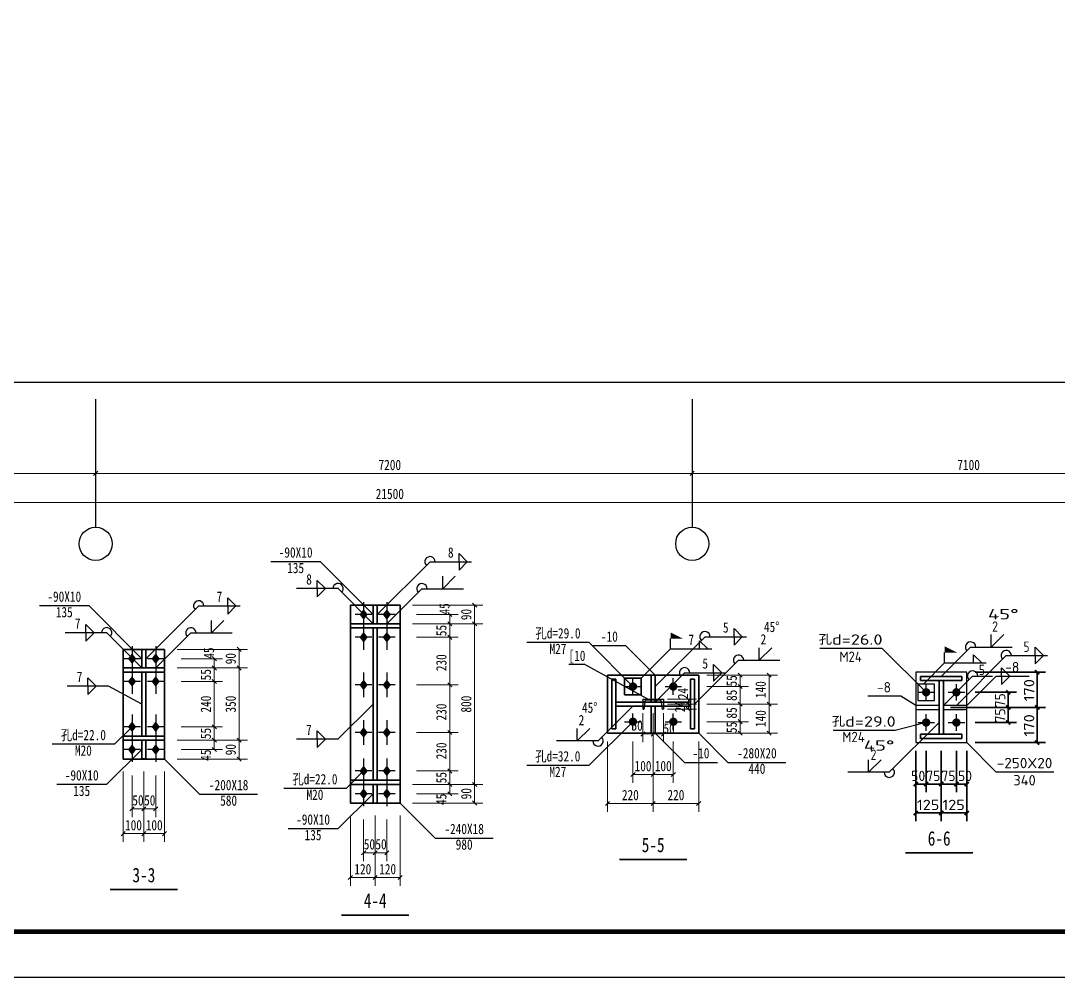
# Model space of a CAD drawing. Extents: x 32461 to 372567, y -698896 to 182569.
# Drawn here: x 225937 to 250979, y -634115 to -611015 of the extents above; entities that cross this region are included whole.
import ezdxf
from ezdxf.enums import TextEntityAlignment as Align

# ---------------------------------------------------------------- set-up
doc = ezdxf.new("R2010")
doc.units = 0
doc.header["$LTSCALE"] = 1000
doc.header["$MEASUREMENT"] = 0
doc.linetypes.add('线型6', pattern=[8.75, 5, -1.25, 1.25, -1.25])
doc.layers.get('0').update_dxf_attribs({"linetype": 'CONTINUOUS'})
doc.layers.add('1000', color=2, linetype='CONTINUOUS')
doc.layers.add('PUB_TITLE', color=4, linetype='CONTINUOUS')
for name, color, linetype, lineweight in [('字符串标注', 9, 'CONTINUOUS', 25), ('尺寸标注', 2, 'CONTINUOUS', 35), ('层10', 7, 'CONTINUOUS', 35), ('层1000', 2, 'CONTINUOUS', 35), ('层111', 9, '线型6', 25), ('层112', 9, 'CONTINUOUS', 25), ('焊缝标注', 9, 'CONTINUOUS', 25), ('螺栓孔标注', 9, 'CONTINUOUS', 25), ('钢板标注', 9, 'CONTINUOUS', 25)]:
    doc.layers.add(name, color=color, linetype=linetype, lineweight=lineweight)
doc.styles.get("Standard").update_dxf_attribs({"font": 'atssdeng.shx', "bigfont": 'atssdchn.shx'})
doc.styles.add('宋体', font='')
doc.styles.get('宋体').set_extended_font_data('SimSun')

msp = doc.modelspace()

# ---------------------------------------------------------------- hatches: boundary and pattern name
at = {"layer": '层10'}
for points in [[(234212.9, -625224.7), (234112.9, -625354.7), (234212.9, -625484.7), (234312.9, -625354.7), (234212.9, -625224.7)], [(234772.9, -625224.7), (234672.9, -625354.7), (234772.9, -625484.7), (234872.9, -625354.7), (234772.9, -625224.7)], [(234212.9, -625774.7), (234112.9, -625904.7), (234212.9, -626034.7), (234312.9, -625904.7), (234212.9, -625774.7)], [(234772.9, -625774.7), (234672.9, -625904.7), (234772.9, -626034.7), (234872.9, -625904.7), (234772.9, -625774.7)], [(228623.6, -626291.4), (228523.6, -626421.4), (228623.6, -626551.4), (228723.6, -626421.4), (228623.6, -626291.4)], [(229193.6, -626291.4), (229093.6, -626421.4), (229193.6, -626551.4), (229293.6, -626421.4), (229193.6, -626291.4)], [(228623.6, -626841.4), (228523.6, -626971.4), (228623.6, -627101.4), (228723.6, -626971.4), (228623.6, -626841.4)], [(229193.6, -626841.4), (229093.6, -626971.4), (229193.6, -627101.4), (229293.6, -626971.4), (229193.6, -626841.4)], [(234212.9, -626924.7), (234112.9, -627054.7), (234212.9, -627184.7), (234312.9, -627054.7), (234212.9, -626924.7)], [(234772.9, -626924.7), (234672.9, -627054.7), (234772.9, -627184.7), (234872.9, -627054.7), (234772.9, -626924.7)], [(228623.6, -627936.4), (228523.6, -628066.4), (228623.6, -628196.4), (228723.6, -628066.4), (228623.6, -627936.4)], [(229193.6, -627936.4), (229093.6, -628066.4), (229193.6, -628196.4), (229293.6, -628066.4), (229193.6, -627936.4)], [(234212.9, -628074.7), (234112.9, -628204.7), (234212.9, -628334.7), (234312.9, -628204.7), (234212.9, -628074.7)], [(234772.9, -628074.7), (234672.9, -628204.7), (234772.9, -628334.7), (234872.9, -628204.7), (234772.9, -628074.7)], [(228623.6, -628486.4), (228523.6, -628616.4), (228623.6, -628746.4), (228723.6, -628616.4), (228623.6, -628486.4)], [(229193.6, -628486.4), (229093.6, -628616.4), (229193.6, -628746.4), (229293.6, -628616.4), (229193.6, -628486.4)], [(234212.9, -629003.1), (234112.9, -629133.1), (234212.9, -629263.1), (234312.9, -629133.1), (234212.9, -629003.1)], [(234772.9, -629003.1), (234672.9, -629133.1), (234772.9, -629263.1), (234872.9, -629133.1), (234772.9, -629003.1)], [(234212.9, -629553.1), (234112.9, -629683.1), (234212.9, -629813.1), (234312.9, -629683.1), (234212.9, -629553.1)], [(234772.9, -629553.1), (234672.9, -629683.1), (234772.9, -629813.1), (234872.9, -629683.1), (234772.9, -629553.1)]]:
    msp.add_hatch(color=1, dxfattribs=at).paths.add_polyline_path(points)
at = {"layer": '焊缝标注'}
for points in [[(234542.9, -625354.7), (234624.2, -625294.7), (234603, -625273.4), (234542.9, -625354.7)], [(234442.9, -625579.7), (234382.9, -625498.3), (234361.7, -625519.5), (234442.9, -625579.7)], [(234772.9, -625579.7), (234854.2, -625519.7), (234833, -625498.4), (234772.9, -625579.7)], [(241620.9, -625937.1), (241920.9, -625937.1), (241620.9, -625787.1), (241620.9, -625937.1)], [(228958.6, -626421.4), (229040, -626361.3), (229018.8, -626340.1), (228958.6, -626421.4)], [(228858.6, -626646.4), (228798.6, -626565), (228777.4, -626586.2), (228858.6, -626646.4)], [(229193.6, -626646.4), (229275, -626586.3), (229253.8, -626565.1), (229193.6, -626646.4)], [(240913.5, -626893.9), (240994.9, -626833.8), (240973.7, -626812.6), (240913.5, -626893.9)], [(241251, -627093.9), (241332.4, -627033.8), (241311.2, -627012.6), (241251, -627093.9)], [(228858.6, -627518.9), (228777.7, -627458.3), (228763.5, -627484.7), (228858.6, -627518.9)], [(234442.9, -627518.9), (234361.5, -627578.8), (234382.6, -627600.1), (234442.9, -627518.9)], [(241251, -627468.9), (241332.4, -627408.8), (241311.2, -627387.6), (241251, -627468.9)], [(242201, -627518.9), (242282.4, -627458.8), (242261.2, -627437.6), (242201, -627518.9)], [(240713.5, -627568.9), (240632.1, -627628.8), (240653.2, -627650.1), (240713.5, -627568.9)]]:
    msp.add_hatch(color=256, dxfattribs=at).paths.add_polyline_path(points)

# ---------------------------------------------------------------- linework, layer by layer
msp.add_line((211795.3, -619746.4, -988), (301480.6, -619746.4, -988))
at = {"layer": '1000'}
for p, q in [((248771, -626748.1), (247541, -626748.1)), ((247541, -626748.1), (247541, -628448.1)), ((248771, -628448.1), (248771, -626748.1)), ((247991, -627033.1), (247591, -627033.1)), ((247591, -627033.1), (247591, -627433.1)), ((247991, -627433.1), (247991, -627033.1)), ((248106, -627548.1), (247541, -627548.1)), ((247541, -627548.1), (247541, -627648.1)), ((247591, -627433.1), (247991, -627433.1)), ((248106, -627648.1), (248106, -627548.1)), ((248771, -627548.1), (248206, -627548.1)), ((248206, -627548.1), (248206, -627648.1)), ((248771, -627648.1), (248771, -627548.1)), ((247541, -627648.1), (248106, -627648.1)), ((248206, -627648.1), (248771, -627648.1)), ((247541, -628448.1), (248771, -628448.1))]:
    msp.add_line(p, q, dxfattribs=at)
at = {"layer": 'PUB_TITLE'}
msp.add_lwpolyline([(205952.2, -634115.1), (320462.2, -634115.1), (320462.2, -587915.1), (205952.2, -587915.1)], close=True, dxfattribs=at)
at = {"layer": 'PUB_TITLE', "const_width": 110}
msp.add_lwpolyline([(208702.2, -633015.1), (319362.2, -633015.1), (319362.2, -589015.1), (208702.2, -589015.1)], close=True, dxfattribs=at)
at = {"layer": '字符串标注'}
for p in [(239163, -626555.3, -414), (241076, -627398.9, 500)]:
    msp.add_line(p, (239532.8, -626555.3, -414), dxfattribs=at)
at = {"layer": '字符串标注', "linetype": 'Continuous', "const_width": 10}
msp.add_lwpolyline([(241081, -627398.9, 1), (241071, -627398.9, 1)], format="xyb", close=True, dxfattribs=at)
at = {"layer": '尺寸标注', "lineweight": 9}
for p, q in [((213345.3, -621946.4, -988), (256345.3, -621946.4, -988)), ((213345.3, -622646.4, -988), (299345.3, -622646.4, -988)), ((235392.9, -625129.7, 400), (237092.9, -625129.7, 400)), ((236892.9, -625579.7, 400), (236892.9, -625129.7, 400)), ((235492.9, -625354.7, 400), (236492.9, -625354.7, 400)), ((236292.9, -625579.7, 400), (236292.9, -625354.7, 400)), ((235392.9, -625579.7, 400), (237092.9, -625579.7, 400)), ((235392.9, -625579.7, 400), (237092.9, -625579.7, 400)), ((235492.9, -625579.7, 400), (236492.9, -625579.7, 400)), ((235492.9, -625579.7, 400), (236492.9, -625579.7, 400)), ((236292.9, -625904.7, 400), (236292.9, -625579.7, 400)), ((236892.9, -629458.1, 400), (236892.9, -625579.7, 400)), ((235492.9, -625904.7, 400), (236492.9, -625904.7, 400)), ((235492.9, -625904.7, 400), (236492.9, -625904.7, 400)), ((236292.9, -627054.7, 400), (236292.9, -625904.7, 400)), ((229708.6, -626196.4, 200), (231408.6, -626196.4, 200)), ((231208.6, -626646.4, 200), (231208.6, -626196.4, 200)), ((229808.6, -626421.4, 200), (230808.6, -626421.4, 200)), ((230608.6, -626646.4, 200), (230608.6, -626421.4, 200)), ((229708.6, -626646.4, 200), (231408.6, -626646.4, 200)), ((229708.6, -626646.4, 200), (231408.6, -626646.4, 200)), ((229808.6, -626646.4, 200), (230808.6, -626646.4, 200)), ((229808.6, -626646.4, 200), (230808.6, -626646.4, 200)), ((230608.6, -626971.4, 200), (230608.6, -626646.4, 200)), ((231208.6, -628391.4, 200), (231208.6, -626646.4, 200)), ((229808.6, -626971.4, 200), (230808.6, -626971.4, 200)), ((229808.6, -626971.4, 200), (230808.6, -626971.4, 200)), ((230608.6, -628066.4, 200), (230608.6, -626971.4, 200)), ((235492.9, -627054.7, 400), (236492.9, -627054.7, 400)), ((235492.9, -627054.7, 400), (236492.9, -627054.7, 400)), ((236292.9, -629133.1, 400), (236292.9, -627054.7, 400)), ((242501, -626818.9, 500), (243501, -626818.9, 500)), ((242501, -626818.9, 500), (244201, -626818.9, 500)), ((243301, -627093.9, 500), (243301, -626818.9, 500)), ((244001, -627518.9, 500), (244001, -626818.9, 500)), ((242501, -627093.9, 500), (243501, -627093.9, 500)), ((242501, -627093.9, 500), (243501, -627093.9, 500)), ((243301, -627518.9, 500), (243301, -627093.9, 500)), ((241551, -627398.9, 500), (242251, -627398.9, 500)), ((241551, -627518.9, 500), (242251, -627518.9, 500)), ((241551, -627518.9, 500), (242251, -627518.9, 500)), ((242051, -627518.9, 500), (242051, -627398.9, 500)), ((242051, -627638.9, 500), (242051, -627518.9, 500)), ((242501, -627518.9, 500), (243501, -627518.9, 500)), ((242501, -627518.9, 500), (243501, -627518.9, 500)), ((242501, -627518.9, 500), (244201, -627518.9, 500)), ((242501, -627518.9, 500), (244201, -627518.9, 500)), ((243301, -627943.9, 500), (243301, -627518.9, 500)), ((244001, -628218.9, 500), (244001, -627518.9, 500)), ((240951, -627738.9, 500), (240951, -628438.9, 500)), ((241201, -627738.9, 500), (241201, -628438.9, 500)), ((241201, -627738.9, 500), (241201, -628438.9, 500)), ((241451, -627738.9, 500), (241451, -628438.9, 500)), ((241551, -627638.9, 500), (242251, -627638.9, 500)), ((242501, -627943.9, 500), (243501, -627943.9, 500)), ((242501, -627943.9, 500), (243501, -627943.9, 500)), ((243301, -628218.9, 500), (243301, -627943.9, 500)), ((229808.6, -628066.4, 200), (230808.6, -628066.4, 200)), ((229808.6, -628066.4, 200), (230808.6, -628066.4, 200)), ((230608.6, -628391.4, 200), (230608.6, -628066.4, 200)), ((235492.9, -628204.7, 400), (236492.9, -628204.7, 400)), ((235492.9, -628204.7, 400), (236492.9, -628204.7, 400)), ((240951, -628238.9, 500), (241201, -628238.9, 500)), ((241201, -628238.9, 500), (241451, -628238.9, 500)), ((242501, -628218.9, 500), (243501, -628218.9, 500)), ((242501, -628218.9, 500), (244201, -628218.9, 500)), ((229708.6, -628391.4, 200), (231408.6, -628391.4, 200)), ((229708.6, -628391.4, 200), (231408.6, -628391.4, 200)), ((229808.6, -628391.4, 200), (230808.6, -628391.4, 200)), ((229808.6, -628391.4, 200), (230808.6, -628391.4, 200)), ((230608.6, -628616.4, 200), (230608.6, -628391.4, 200)), ((231208.6, -628846.4, 200), (231208.6, -628391.4, 200)), ((240101, -628418.9, 500), (240101, -630118.9, 500)), ((240713.5, -628418.9, 500), (240713.5, -629418.9, 500)), ((241201, -628418.9, 500), (241201, -629418.9, 500)), ((241201, -628418.9, 500), (241201, -629418.9, 500)), ((241201, -628418.9, 500), (241201, -630118.9, 500)), ((241201, -628418.9, 500), (241201, -630118.9, 500)), ((241688.5, -628418.9, 500), (241688.5, -629418.9, 500)), ((242301, -628418.9, 500), (242301, -630118.9, 500)), ((229808.6, -628616.4, 200), (230808.6, -628616.4, 200)), ((229708.6, -628846.4, 200), (231408.6, -628846.4, 200)), ((228408.6, -629146.4, 200), (228408.6, -630846.4, 200)), ((228623.6, -629246.4, 200), (228623.6, -630246.4, 200)), ((228908.6, -629146.4, 200), (228908.6, -630846.4, 200)), ((228908.6, -629146.4, 200), (228908.6, -630846.4, 200)), ((228908.6, -629246.4, 200), (228908.6, -630246.4, 200)), ((228908.6, -629246.4, 200), (228908.6, -630246.4, 200)), ((229193.6, -629246.4, 200), (229193.6, -630246.4, 200)), ((229408.6, -629146.4, 200), (229408.6, -630846.4, 200)), ((235492.9, -629133.1, 400), (236492.9, -629133.1, 400)), ((235492.9, -629133.1, 400), (236492.9, -629133.1, 400)), ((236292.9, -629458.1, 400), (236292.9, -629133.1, 400)), ((240713.5, -629218.9, 500), (241201, -629218.9, 500)), ((241201, -629218.9, 500), (241688.5, -629218.9, 500)), ((235392.9, -629458.1, 400), (237092.9, -629458.1, 400)), ((235392.9, -629458.1, 400), (237092.9, -629458.1, 400)), ((235492.9, -629458.1, 400), (236492.9, -629458.1, 400)), ((235492.9, -629458.1, 400), (236492.9, -629458.1, 400)), ((236292.9, -629683.1, 400), (236292.9, -629458.1, 400)), ((236892.9, -629908.1, 400), (236892.9, -629458.1, 400)), ((235492.9, -629683.1, 400), (236492.9, -629683.1, 400)), ((228623.6, -630046.4, 200), (228908.6, -630046.4, 200)), ((228908.6, -630046.4, 200), (229193.6, -630046.4, 200)), ((235392.9, -629908.1, 400), (237092.9, -629908.1, 400)), ((240101, -629918.9, 500), (241201, -629918.9, 500)), ((241201, -629918.9, 500), (242301, -629918.9, 500)), ((233892.9, -630208.1, 400), (233892.9, -631908.1, 400)), ((234212.9, -630308.1, 400), (234212.9, -631308.1, 400)), ((234492.9, -630208.1, 400), (234492.9, -631908.1, 400)), ((234492.9, -630208.1, 400), (234492.9, -631908.1, 400)), ((234492.9, -630308.1, 400), (234492.9, -631308.1, 400)), ((234492.9, -630308.1, 400), (234492.9, -631308.1, 400)), ((234772.9, -630308.1, 400), (234772.9, -631308.1, 400)), ((235092.9, -630208.1, 400), (235092.9, -631908.1, 400)), ((228408.6, -630646.4, 200), (228908.6, -630646.4, 200)), ((228908.6, -630646.4, 200), (229408.6, -630646.4, 200)), ((234212.9, -631108.1, 400), (234492.9, -631108.1, 400)), ((234492.9, -631108.1, 400), (234772.9, -631108.1, 400)), ((233892.9, -631708.1, 400), (234492.9, -631708.1, 400)), ((234492.9, -631708.1, 400), (235092.9, -631708.1, 400))]:
    msp.add_line(p, q, dxfattribs=at)
at = {"layer": '尺寸标注', "lineweight": 35}
for p, q in [((227695.3, -621996.4, -988), (227795.3, -621896.4, -988)), ((242095.3, -621996.4, -988), (242195.3, -621896.4, -988)), ((236842.9, -625079.7, 400), (236942.9, -625179.7, 400)), ((236242.9, -625304.7, 400), (236342.9, -625404.7, 400)), ((236242.9, -625529.7, 400), (236342.9, -625629.7, 400)), ((236242.9, -625529.7, 400), (236342.9, -625629.7, 400)), ((236842.9, -625529.7, 400), (236942.9, -625629.7, 400)), ((236842.9, -625529.7, 400), (236942.9, -625629.7, 400)), ((236242.9, -625854.7, 400), (236342.9, -625954.7, 400)), ((236242.9, -625854.7, 400), (236342.9, -625954.7, 400)), ((231158.6, -626146.4, 200), (231258.6, -626246.4, 200)), ((230558.6, -626371.4, 200), (230658.6, -626471.4, 200)), ((230558.6, -626596.4, 200), (230658.6, -626696.4, 200)), ((230558.6, -626596.4, 200), (230658.6, -626696.4, 200)), ((231158.6, -626596.4, 200), (231258.6, -626696.4, 200)), ((231158.6, -626596.4, 200), (231258.6, -626696.4, 200)), ((243251, -626768.9, 500), (243351, -626868.9, 500)), ((243951, -626768.9, 500), (244051, -626868.9, 500)), ((230558.6, -626921.4, 200), (230658.6, -627021.4, 200)), ((230558.6, -626921.4, 200), (230658.6, -627021.4, 200)), ((236242.9, -627004.7, 400), (236342.9, -627104.7, 400)), ((236242.9, -627004.7, 400), (236342.9, -627104.7, 400)), ((243251, -627043.9, 500), (243351, -627143.9, 500)), ((243251, -627043.9, 500), (243351, -627143.9, 500)), ((242001, -627348.9, 500), (242101, -627448.9, 500)), ((242001, -627468.9, 500), (242101, -627568.9, 500)), ((242001, -627468.9, 500), (242101, -627568.9, 500)), ((243251, -627468.9, 500), (243351, -627568.9, 500)), ((243251, -627468.9, 500), (243351, -627568.9, 500)), ((243951, -627468.9, 500), (244051, -627568.9, 500)), ((243951, -627468.9, 500), (244051, -627568.9, 500)), ((242001, -627588.9, 500), (242101, -627688.9, 500)), ((230558.6, -628016.4, 200), (230658.6, -628116.4, 200)), ((230558.6, -628016.4, 200), (230658.6, -628116.4, 200)), ((243251, -627893.9, 500), (243351, -627993.9, 500)), ((243251, -627893.9, 500), (243351, -627993.9, 500)), ((236242.9, -628154.7, 400), (236342.9, -628254.7, 400)), ((236242.9, -628154.7, 400), (236342.9, -628254.7, 400)), ((240901, -628288.9, 500), (241001, -628188.9, 500)), ((241151, -628288.9, 500), (241251, -628188.9, 500)), ((241151, -628288.9, 500), (241251, -628188.9, 500)), ((241401, -628288.9, 500), (241501, -628188.9, 500)), ((243251, -628168.9, 500), (243351, -628268.9, 500)), ((243951, -628168.9, 500), (244051, -628268.9, 500)), ((230558.6, -628341.4, 200), (230658.6, -628441.4, 200)), ((230558.6, -628341.4, 200), (230658.6, -628441.4, 200)), ((231158.6, -628341.4, 200), (231258.6, -628441.4, 200)), ((231158.6, -628341.4, 200), (231258.6, -628441.4, 200)), ((230558.6, -628566.4, 200), (230658.6, -628666.4, 200)), ((231158.6, -628796.4, 200), (231258.6, -628896.4, 200)), ((236242.9, -629083.1, 400), (236342.9, -629183.1, 400)), ((236242.9, -629083.1, 400), (236342.9, -629183.1, 400)), ((240663.5, -629268.9, 500), (240763.5, -629168.9, 500)), ((241151, -629268.9, 500), (241251, -629168.9, 500)), ((241151, -629268.9, 500), (241251, -629168.9, 500)), ((241638.5, -629268.9, 500), (241738.5, -629168.9, 500)), ((236242.9, -629408.1, 400), (236342.9, -629508.1, 400)), ((236242.9, -629408.1, 400), (236342.9, -629508.1, 400)), ((236842.9, -629408.1, 400), (236942.9, -629508.1, 400)), ((236842.9, -629408.1, 400), (236942.9, -629508.1, 400)), ((236242.9, -629633.1, 400), (236342.9, -629733.1, 400)), ((228573.6, -630096.4, 200), (228673.6, -629996.4, 200)), ((228858.6, -630096.4, 200), (228958.6, -629996.4, 200)), ((228858.6, -630096.4, 200), (228958.6, -629996.4, 200)), ((229143.6, -630096.4, 200), (229243.6, -629996.4, 200)), ((236842.9, -629858.1, 400), (236942.9, -629958.1, 400)), ((240051, -629968.9, 500), (240151, -629868.9, 500)), ((241151, -629968.9, 500), (241251, -629868.9, 500)), ((241151, -629968.9, 500), (241251, -629868.9, 500)), ((242251, -629968.9, 500), (242351, -629868.9, 500)), ((228358.6, -630696.4, 200), (228458.6, -630596.4, 200)), ((228858.6, -630696.4, 200), (228958.6, -630596.4, 200)), ((228858.6, -630696.4, 200), (228958.6, -630596.4, 200)), ((229358.6, -630696.4, 200), (229458.6, -630596.4, 200)), ((234162.9, -631158.1, 400), (234262.9, -631058.1, 400)), ((234442.9, -631158.1, 400), (234542.9, -631058.1, 400)), ((234442.9, -631158.1, 400), (234542.9, -631058.1, 400)), ((234722.9, -631158.1, 400), (234822.9, -631058.1, 400)), ((233842.9, -631758.1, 400), (233942.9, -631658.1, 400)), ((234442.9, -631758.1, 400), (234542.9, -631658.1, 400)), ((234442.9, -631758.1, 400), (234542.9, -631658.1, 400)), ((235042.9, -631758.1, 400), (235142.9, -631658.1, 400))]:
    msp.add_line(p, q, dxfattribs=at)
at = {"layer": '尺寸标注', "color": 3, "lineweight": 35}
for p, q in [((235092.9, -625579.7, 400), (233892.9, -625579.7, 400)), ((233892.9, -625579.7, 400), (233892.9, -625679.7, 400)), ((233892.9, -625679.7, 400), (235092.9, -625679.7, 400)), ((234442.9, -629358.1, 400), (234442.9, -625679.7, 400)), ((234542.9, -629358.1, 400), (234542.9, -625679.7, 400)), ((235092.9, -625679.7, 400), (235092.9, -625579.7, 400)), ((229408.6, -626646.4, 200), (228408.6, -626646.4, 200)), ((228408.6, -626646.4, 200), (228408.6, -626746.4, 200)), ((228408.6, -626746.4, 200), (229408.6, -626746.4, 200)), ((228858.6, -628291.4, 200), (228858.6, -626746.4, 200)), ((228958.6, -628291.4, 200), (228958.6, -626746.4, 200)), ((229408.6, -626746.4, 200), (229408.6, -626646.4, 200)), ((240301, -626918.9, 500), (240201, -626918.9, 500)), ((240201, -626918.9, 500), (240201, -628118.9, 500)), ((240301, -628118.9, 500), (240301, -626918.9, 500)), ((242201, -626918.9, 500), (242101, -626918.9, 500)), ((242101, -626918.9, 500), (242101, -628118.9, 500)), ((242201, -628118.9, 500), (242201, -626918.9, 500)), ((240301, -627468.9, 500), (242101, -627468.9, 500)), ((240301, -627568.9, 500), (242101, -627568.9, 500)), ((229408.6, -628291.4, 200), (228408.6, -628291.4, 200)), ((228408.6, -628291.4, 200), (228408.6, -628391.4, 200)), ((229408.6, -628391.4, 200), (229408.6, -628291.4, 200)), ((240201, -628118.9, 500), (240301, -628118.9, 500)), ((242101, -628118.9, 500), (242201, -628118.9, 500)), ((248656, -628248.1), (247656, -628248.1)), ((228408.6, -628391.4, 200), (229408.6, -628391.4, 200)), ((235092.9, -629358.1, 400), (233892.9, -629358.1, 400)), ((233892.9, -629358.1, 400), (233892.9, -629458.1, 400)), ((233892.9, -629458.1, 400), (235092.9, -629458.1, 400)), ((235092.9, -629458.1, 400), (235092.9, -629358.1, 400))]:
    msp.add_line(p, q, dxfattribs=at)
at = {"layer": '尺寸标注'}
for p, q in [((248971, -626748.1), (250671, -626748.1)), ((250471, -627598.1), (250471, -626748.1)), ((248971, -627233.1), (249971, -627233.1)), ((249771, -627598.1), (249771, -627233.1)), ((248376, -627598.1), (249076, -627598.1)), ((248376, -627598.1), (249076, -627598.1)), ((248971, -627598.1), (249971, -627598.1)), ((248971, -627598.1), (249971, -627598.1)), ((248971, -627598.1), (250671, -627598.1)), ((248971, -627598.1), (250671, -627598.1)), ((249771, -627963.1), (249771, -627598.1)), ((250471, -628448.1), (250471, -627598.1)), ((248971, -627963.1), (249971, -627963.1)), ((248971, -628448.1), (250671, -628448.1)), ((247541, -628648.1), (247541, -629648.1)), ((247541, -628648.1), (247541, -630348.1)), ((247791, -628648.1), (247791, -629648.1)), ((247791, -628648.1), (247791, -629648.1)), ((248156, -628648.1), (248156, -629648.1)), ((248156, -628648.1), (248156, -629648.1)), ((248156, -628648.1), (248156, -630348.1)), ((248156, -628648.1), (248156, -630348.1)), ((248521, -628648.1), (248521, -629648.1)), ((248521, -628648.1), (248521, -629648.1)), ((248771, -628648.1), (248771, -629648.1)), ((248771, -628648.1), (248771, -630348.1)), ((247541, -629448.1), (247791, -629448.1)), ((247791, -629448.1), (248156, -629448.1)), ((248156, -629448.1), (248521, -629448.1)), ((248521, -629448.1), (248771, -629448.1)), ((247541, -630148.1), (248156, -630148.1)), ((248156, -630148.1), (248771, -630148.1))]:
    msp.add_line(p, q, dxfattribs=at)
at = {"layer": '尺寸标注', "color": 3}
for p, q in [((248656, -626848.1), (247656, -626848.1)), ((247656, -626848.1), (247656, -626948.1)), ((247656, -626948.1), (248656, -626948.1)), ((248106, -628248.1), (248106, -626948.1)), ((248206, -628248.1), (248206, -626948.1)), ((248656, -626948.1), (248656, -626848.1)), ((247656, -628248.1), (247656, -628348.1)), ((248656, -628348.1), (248656, -628248.1)), ((247656, -628348.1), (248656, -628348.1))]:
    msp.add_line(p, q, dxfattribs=at)
at = {"layer": '尺寸标注', "const_width": 45}
for points in [[(250421, -626698.1), (250521, -626798.1)], [(249721, -627183.1), (249821, -627283.1)], [(249721, -627548.1), (249821, -627648.1)], [(249721, -627548.1), (249821, -627648.1)], [(250421, -627548.1), (250521, -627648.1)], [(250421, -627548.1), (250521, -627648.1)], [(249721, -627913.1), (249821, -628013.1)], [(250421, -628398.1), (250521, -628498.1)], [(247491, -629498.1), (247591, -629398.1)], [(247741, -629498.1), (247841, -629398.1)], [(247741, -629498.1), (247841, -629398.1)], [(248106, -629498.1), (248206, -629398.1)], [(248106, -629498.1), (248206, -629398.1)], [(248471, -629498.1), (248571, -629398.1)], [(248471, -629498.1), (248571, -629398.1)], [(248721, -629498.1), (248821, -629398.1)], [(247491, -630198.1), (247591, -630098.1)], [(248106, -630198.1), (248206, -630098.1)], [(248106, -630198.1), (248206, -630098.1)], [(248721, -630198.1), (248821, -630098.1)]]:
    msp.add_lwpolyline(points, dxfattribs=at)
at = {"layer": '层10', "color": 9, "lineweight": 25}
for p, q in [((234212.9, -625054.7, 400), (234212.9, -625654.7, 400)), ((234772.9, -625054.7, 400), (234772.9, -625654.7, 400)), ((234412.9, -625354.7, 400), (234012.9, -625354.7, 400)), ((234972.9, -625354.7, 400), (234572.9, -625354.7, 400)), ((234212.9, -625604.7, 400), (234212.9, -626204.7, 400)), ((234772.9, -625604.7, 400), (234772.9, -626204.7, 400)), ((234412.9, -625904.7, 400), (234012.9, -625904.7, 400)), ((234972.9, -625904.7, 400), (234572.9, -625904.7, 400)), ((228623.6, -626121.4, 200), (228623.6, -626721.4, 200)), ((229193.6, -626121.4, 200), (229193.6, -626721.4, 200)), ((228823.6, -626421.4, 200), (228423.6, -626421.4, 200)), ((229393.6, -626421.4, 200), (228993.6, -626421.4, 200)), ((228623.6, -626671.4, 200), (228623.6, -627271.4, 200)), ((229193.6, -626671.4, 200), (229193.6, -627271.4, 200)), ((234212.9, -626754.7, 400), (234212.9, -627354.7, 400)), ((234772.9, -626754.7, 400), (234772.9, -627354.7, 400)), ((228823.6, -626971.4, 200), (228423.6, -626971.4, 200)), ((229393.6, -626971.4, 200), (228993.6, -626971.4, 200)), ((234412.9, -627054.7, 400), (234012.9, -627054.7, 400)), ((234972.9, -627054.7, 400), (234572.9, -627054.7, 400)), ((228623.6, -627766.4, 200), (228623.6, -628366.4, 200)), ((229193.6, -627766.4, 200), (229193.6, -628366.4, 200)), ((234212.9, -627904.7, 400), (234212.9, -628504.7, 400)), ((234772.9, -627904.7, 400), (234772.9, -628504.7, 400)), ((228823.6, -628066.4, 200), (228423.6, -628066.4, 200)), ((229393.6, -628066.4, 200), (228993.6, -628066.4, 200)), ((234412.9, -628204.7, 400), (234012.9, -628204.7, 400)), ((234972.9, -628204.7, 400), (234572.9, -628204.7, 400)), ((228623.6, -628316.4, 200), (228623.6, -628916.4, 200)), ((229193.6, -628316.4, 200), (229193.6, -628916.4, 200)), ((228823.6, -628616.4, 200), (228423.6, -628616.4, 200)), ((229393.6, -628616.4, 200), (228993.6, -628616.4, 200)), ((234212.9, -628833.1, 400), (234212.9, -629433.1, 400)), ((234772.9, -628833.1, 400), (234772.9, -629433.1, 400)), ((234412.9, -629133.1, 400), (234012.9, -629133.1, 400)), ((234972.9, -629133.1, 400), (234572.9, -629133.1, 400)), ((234212.9, -629383.1, 400), (234212.9, -629983.1, 400)), ((234772.9, -629383.1, 400), (234772.9, -629983.1, 400)), ((234412.9, -629683.1, 400), (234012.9, -629683.1, 400)), ((234972.9, -629683.1, 400), (234572.9, -629683.1, 400))]:
    msp.add_line(p, q, dxfattribs=at)
at = {"layer": '层10', "lineweight": 25}
for p, q in [((240713.5, -627293.9, 500), (240713.5, -626893.9, 500)), ((241688.5, -627293.9, 500), (241688.5, -626893.9, 500)), ((247791, -627433.1), (247791, -627033.1)), ((248521, -627433.1), (248521, -627033.1)), ((240513.5, -627093.9, 500), (240913.5, -627093.9, 500)), ((241488.5, -627093.9, 500), (241888.5, -627093.9, 500)), ((247591, -627233.1), (247991, -627233.1)), ((248321, -627233.1), (248721, -627233.1)), ((240713.5, -628143.9, 500), (240713.5, -627743.9, 500)), ((241688.5, -628143.9, 500), (241688.5, -627743.9, 500)), ((247791, -628163.1), (247791, -627763.1)), ((248521, -628163.1), (248521, -627763.1)), ((240513.5, -627943.9, 500), (240913.5, -627943.9, 500)), ((241488.5, -627943.9, 500), (241888.5, -627943.9, 500)), ((247591, -627963.1), (247991, -627963.1)), ((248321, -627963.1), (248721, -627963.1))]:
    msp.add_line(p, q, dxfattribs=at)
at = {"layer": '层10'}
for p, q in [((240391, -631268.9, 500), (242011, -631268.9, 500)), ((247294.8, -631111.3), (248914.9, -631111.3)), ((228098.6, -631996.4, 200), (229718.6, -631996.4, 200)), ((233682.9, -632615, 400), (235302.9, -632615, 400))]:
    msp.add_line(p, q, dxfattribs=at)
at = {"layer": '层10', "color": 1, "linetype": 'Continuous', "const_width": 100}
for points in [[(240763.5, -627093.9, 1), (240663.5, -627093.9, 1)], [(241738.5, -627093.9, 1), (241638.5, -627093.9, 1)], [(247841, -627233.1, 1), (247741, -627233.1, 1), (247841, -627233.1, 1)], [(248571, -627233.1, 1), (248471, -627233.1, 1), (248571, -627233.1, 1)], [(240763.5, -627943.9, 1), (240663.5, -627943.9, 1)], [(241738.5, -627943.9, 1), (241638.5, -627943.9, 1)], [(247841, -627963.1, 1), (247741, -627963.1, 1), (247841, -627963.1, 1)], [(248571, -627963.1, 1), (248471, -627963.1, 1), (248571, -627963.1, 1)]]:
    msp.add_lwpolyline(points, format="xyb", close=True, dxfattribs=at)
at = {"layer": '层1000'}
for p, q in [((235092.9, -625129.7, 400), (233892.9, -625129.7, 400)), ((233892.9, -625129.7, 400), (233892.9, -629908.1, 400)), ((234542.9, -625129.7, 400), (234442.9, -625129.7, 400)), ((234442.9, -625129.7, 400), (234442.9, -625579.7, 400)), ((234542.9, -625579.7, 400), (234542.9, -625129.7, 400)), ((235092.9, -629908.1, 400), (235092.9, -625129.7, 400)), ((234442.9, -625579.7, 400), (234542.9, -625579.7, 400)), ((229408.6, -626196.4, 200), (228408.6, -626196.4, 200)), ((228408.6, -626196.4, 200), (228408.6, -628846.4, 200)), ((228958.6, -626196.4, 200), (228858.6, -626196.4, 200)), ((228858.6, -626196.4, 200), (228858.6, -626646.4, 200)), ((228958.6, -626646.4, 200), (228958.6, -626196.4, 200)), ((229408.6, -628846.4, 200), (229408.6, -626196.4, 200)), ((228858.6, -626646.4, 200), (228958.6, -626646.4, 200)), ((242301, -626818.9, 500), (240101, -626818.9, 500)), ((240101, -626818.9, 500), (240101, -628218.9, 500)), ((240913.5, -626893.9, 500), (240513.5, -626893.9, 500)), ((240513.5, -626893.9, 500), (240513.5, -627293.9, 500)), ((240913.5, -627293.9, 500), (240913.5, -626893.9, 500)), ((241251, -626818.9, 500), (241151, -626818.9, 500)), ((241151, -626818.9, 500), (241151, -627468.9, 500)), ((241251, -627468.9, 500), (241251, -626818.9, 500)), ((242301, -628218.9, 500), (242301, -626818.9, 500)), ((240513.5, -627293.9, 500), (240913.5, -627293.9, 500)), ((241151, -627468.9, 500), (241251, -627468.9, 500)), ((241251, -627568.9, 500), (241151, -627568.9, 500)), ((241151, -627568.9, 500), (241151, -628218.9, 500)), ((241251, -628218.9, 500), (241251, -627568.9, 500)), ((240101, -628218.9, 500), (242301, -628218.9, 500)), ((241151, -628218.9, 500), (241251, -628218.9, 500)), ((228858.6, -628391.4, 200), (228958.6, -628391.4, 200)), ((228858.6, -628841.4, 200), (228858.6, -628391.4, 200)), ((228958.6, -628391.4, 200), (228958.6, -628841.4, 200)), ((228408.6, -628846.4, 200), (229408.6, -628846.4, 200)), ((228958.6, -628841.4, 200), (228858.6, -628841.4, 200)), ((234442.9, -629458.1, 400), (234542.9, -629458.1, 400)), ((234442.9, -629908.1, 400), (234442.9, -629458.1, 400)), ((234542.9, -629458.1, 400), (234542.9, -629908.1, 400)), ((233892.9, -629908.1, 400), (235092.9, -629908.1, 400)), ((234542.9, -629908.1, 400), (234442.9, -629908.1, 400))]:
    msp.add_line(p, q, dxfattribs=at)
at = {"layer": '层111'}
for p, q in [((227745.3, -620150.4, -988), (227745.3, -623246.4, -988)), ((242145.3, -620150.4, -988), (242145.3, -623246.4, -988))]:
    msp.add_line(p, q, dxfattribs=at)
at = {"layer": '层112'}
for centre in [(227745.3, -623646.4, -988), (242145.3, -623646.4, -988)]:
    msp.add_circle(centre, 400, dxfattribs=at)
at = {"layer": '焊缝标注'}
for p, q in [((236516.2, -623882.4, 400), (236716.2, -624082.4, 400)), ((236516.2, -624082.4, 400), (236516.2, -623882.4, 400)), ((234542.9, -625354.7, 400), (235816.2, -624082.4, 400)), ((235816.2, -624082.4, 400), (236816.2, -624082.4, 400)), ((236516.2, -624282.4, 400), (236716.2, -624082.4, 400)), ((236516.2, -624082.4, 400), (236516.2, -624282.4, 400)), ((233295.4, -624730.2, 400), (233095.4, -624530.2, 400)), ((233095.4, -624730.2, 400), (233095.4, -624530.2, 400)), ((236121.8, -624731.5, 400), (236121.8, -624431.5, 400)), ((236121.8, -624731.5, 400), (236421.8, -624431.5, 400)), ((233595.4, -624730.2, 400), (232595.4, -624730.2, 400)), ((233295.4, -624730.2, 400), (233095.4, -624930.2, 400)), ((233095.4, -624730.2, 400), (233095.4, -624930.2, 400)), ((234442.9, -625579.7, 400), (233595.4, -624730.2, 400)), ((234772.9, -625579.7, 400), (235621.8, -624731.5, 400)), ((235621.8, -624731.5, 400), (236621.8, -624731.5, 400)), ((230931.9, -624949.1, 200), (231131.9, -625149.1, 200)), ((230931.9, -625149.1, 200), (230931.9, -624949.1, 200)), ((228958.6, -626421.4, 200), (230231.9, -625149.1, 200)), ((230231.9, -625149.1, 200), (231231.9, -625149.1, 200)), ((230931.9, -625349.1, 200), (231131.9, -625149.1, 200)), ((230931.9, -625149.1, 200), (230931.9, -625349.1, 200)), ((230542.5, -625798.2, 200), (230542.5, -625498.2, 200)), ((230542.5, -625798.2, 200), (230842.5, -625498.2, 200)), ((228011.1, -625796.9, 200), (227011.1, -625796.9, 200)), ((227711.1, -625796.9, 200), (227511.1, -625596.9, 200)), ((227511.1, -625796.9, 200), (227511.1, -625596.9, 200)), ((227711.1, -625796.9, 200), (227511.1, -625996.9, 200)), ((227511.1, -625796.9, 200), (227511.1, -625996.9, 200)), ((228858.6, -626646.4, 200), (228011.1, -625796.9, 200)), ((229193.6, -626646.4, 200), (230042.5, -625798.2, 200)), ((230042.5, -625798.2, 200), (231042.5, -625798.2, 200)), ((243153.6, -625692.3, 500), (243353.6, -625892.3, 500)), ((243153.6, -625892.3, 500), (243153.6, -625692.3, 500)), ((241251, -627093.9, 500), (242453.6, -625892.3, 500)), ((241620.9, -626187.1, 500), (241620.9, -625937.1, 500)), ((242320.9, -625987.1, 500), (242520.9, -626187.1, 500)), ((242320.9, -626187.1, 500), (242320.9, -625987.1, 500)), ((242453.6, -625892.3, 500), (243453.6, -625892.3, 500)), ((243153.6, -626092.3, 500), (243353.6, -625892.3, 500)), ((243153.6, -625892.3, 500), (243153.6, -626092.3, 500)), ((249363.4, -626141.3), (249363.4, -625841.3)), ((249363.4, -626141.3), (249663.4, -625841.3)), ((240913.5, -626893.9, 500), (241620.9, -626187.1, 500)), ((241620.9, -626187.1, 500), (242620.9, -626187.1, 500)), ((243762.1, -626458.7, 500), (243762.1, -626158.7, 500)), ((243762.1, -626458.7, 500), (244062.1, -626158.7, 500)), ((248156, -626848.1), (248863.4, -626141.3)), ((248237.1, -626524.5), (248237.1, -626274.5)), ((248863.4, -626141.3), (249863.4, -626141.3)), ((250423.5, -626146.5), (250623.5, -626346.5)), ((250423.5, -626346.5), (250423.5, -626146.5)), ((242201, -627518.9, 500), (243262.1, -626458.7, 500)), ((243262.1, -626458.7, 500), (244262.1, -626458.7, 500)), ((247728, -627033.1), (248237.1, -626524.5)), ((248237.1, -626524.5), (249237.1, -626524.5)), ((248521, -627548.1), (249723.5, -626346.5)), ((248937.1, -626324.5), (249137.1, -626524.5)), ((248937.1, -626524.5), (248937.1, -626324.5)), ((249723.5, -626346.5), (250723.5, -626346.5)), ((250423.5, -626546.5), (250623.5, -626346.5)), ((250423.5, -626346.5), (250423.5, -626546.5)), ((241251, -627468.9, 500), (241958.4, -626762.1, 500)), ((241958.4, -626762.1, 500), (242958.4, -626762.1, 500)), ((242658.4, -626562.1, 500), (242858.4, -626762.1, 500)), ((242658.4, -626762.1, 500), (242658.4, -626562.1, 500)), ((242658.4, -626962.1, 500), (242858.4, -626762.1, 500)), ((242658.4, -626762.1, 500), (242658.4, -626962.1, 500)), ((249613.4, -626641.3), (249813.4, -626841.3)), ((249613.4, -626841.3), (249613.4, -626641.3)), ((227756.7, -627087, 200), (227556.7, -626887, 200)), ((227556.7, -627087, 200), (227556.7, -626887, 200)), ((248206, -627548.1), (248913.4, -626841.3)), ((248913.4, -626841.3), (249389.4, -626841.3)), ((249613.4, -627041.3), (249813.4, -626841.3)), ((249613.4, -626841.3), (249613.4, -627041.3)), ((228056.7, -627087, 200), (227056.7, -627087, 200)), ((227756.7, -627087, 200), (227556.7, -627287, 200)), ((227556.7, -627087, 200), (227556.7, -627287, 200)), ((228858.6, -627518.9, 200), (228056.7, -627087, 200)), ((234442.9, -627518.9, 400), (233592.7, -628365.7, 400)), ((240713.5, -627568.9, 500), (239870.4, -628408.7, 500)), ((248106, -627963.1), (246901.5, -629162.8)), ((233292.7, -628365.7, 400), (233092.7, -628165.7, 400)), ((233092.7, -628365.7, 400), (233092.7, -628165.7, 400)), ((239370.4, -628408.7, 500), (239370.4, -628108.7, 500)), ((239370.4, -628408.7, 500), (239670.4, -628108.7, 500)), ((233592.7, -628365.7, 400), (232592.7, -628365.7, 400)), ((233292.7, -628365.7, 400), (233092.7, -628565.7, 400)), ((233092.7, -628365.7, 400), (233092.7, -628565.7, 400)), ((239870.4, -628408.7, 500), (238870.4, -628408.7, 500)), ((246401.5, -629162.8), (246401.5, -628862.8)), ((246401.5, -629162.8), (246701.5, -628862.8)), ((246901.5, -629162.8), (245901.5, -629162.8))]:
    msp.add_line(p, q, dxfattribs=at)
for centre, start, end in [((235816.2, -624082.4, 400), 0, 224.97719), ((233595.4, -624730.2, 400), 314.93155, 180), ((235621.8, -624731.5, 400), 0, 224.97719), ((230231.9, -625149.1, 200), 0, 224.97719), ((228011.1, -625796.9, 200), 314.93155, 180), ((230042.5, -625798.2, 200), 0, 224.97719), ((242453.6, -625892.3, 500), 0, 224.97719), ((248863.4, -626141.3), 0, 224.97719), ((249723.5, -626346.5), 0, 224.97719), ((243262.1, -626458.7, 500), 0, 224.97719), ((241958.4, -626762.1, 500), 0, 224.97719), ((248913.4, -626841.3), 0, 224.97719), ((239870.4, -628408.7, 500), 180, 44.88593), ((246901.5, -629162.8), 179.99999, 44.88595)]:
    msp.add_arc(centre, 125, start, end, dxfattribs=at)
for points in [[(248237.1, -626274.5), (248537.1, -626274.5), (248237.1, -626124.5)], [(248156, -626848.1), (248237.3, -626788.1), (248216.1, -626766.9)], [(247728, -627033.1), (247809.4, -626973.1), (247788.2, -626951.9)], [(248206, -627548.1), (248287.3, -627488.1), (248266.1, -627466.9)], [(248521, -627548.1), (248602.3, -627488.1), (248581.1, -627466.9)], [(248106, -627963.1), (248024.5, -628023.1), (248045.7, -628044.3)]]:
    msp.add_solid(points, dxfattribs=at)
at = {"layer": '螺栓孔标注'}
for p, q in [((239654.1, -626032, 500), (238154.1, -626032, 500)), ((240713.5, -627093.9, 500), (239654.1, -626032, 500)), ((246728.2, -626174.6), (245228.2, -626174.6)), ((247791, -627233.1), (246728.2, -626174.6)), ((240713.5, -627943.9, 500), (239650.7, -629002.4, 500)), ((247791, -627963.1), (247046.8, -628153.4)), ((228623.6, -628066.4, 200), (228198.5, -628489.8, 200)), ((247046.8, -628153.4), (245546.8, -628153.4)), ((228198.5, -628489.8, 200), (226698.5, -628489.8, 200)), ((239650.7, -629002.4, 500), (238150.7, -629002.4, 500)), ((234212.9, -629133.1, 400), (233787.8, -629556.5, 400)), ((233787.8, -629556.5, 400), (232287.8, -629556.5, 400))]:
    msp.add_line(p, q, dxfattribs=at)
at = {"layer": '螺栓孔标注', "linetype": 'Continuous', "const_width": 10}
for points in [[(240718.5, -627093.9, 1), (240708.5, -627093.9, 1)], [(228628.6, -628066.4, 1), (228618.6, -628066.4, 1)], [(240718.5, -627943.9, 1), (240708.5, -627943.9, 1)], [(234217.9, -629133.1, 1), (234207.9, -629133.1, 1)]]:
    msp.add_lwpolyline(points, format="xyb", close=True, dxfattribs=at)
at = {"layer": '螺栓孔标注', "const_width": 10}
for points in [[(247796, -627233.1, 1), (247786, -627233.1, 1), (247796, -627233.1, 1)], [(247796, -627963.1, 1), (247786, -627963.1, 1), (247796, -627963.1, 1)]]:
    msp.add_lwpolyline(points, format="xyb", close=True, dxfattribs=at)
at = {"layer": '钢板标注'}
for p, q in [((233171.6, -624080.4, 400), (231971.6, -624080.4, 400)), ((234442.9, -625354.7, 400), (233171.6, -624080.4, 400)), ((227587.4, -625147.1, 200), (226387.4, -625147.1, 200)), ((228858.6, -626421.4, 200), (227587.4, -625147.1, 200)), ((240544.8, -626110.9, 500), (239744.8, -626110.9, 500)), ((241251, -626818.9, 500), (240544.8, -626110.9, 500)), ((248771, -627548.1), (249478.4, -626841.3)), ((249478.4, -626841.3), (250278.4, -626841.3)), ((247182.5, -627326.5), (246382.5, -627326.5)), ((247541, -627548.1), (247182.5, -627326.5)), ((241251, -628218.9, 500), (241956.1, -628928, 500)), ((242301, -628218.9, 500), (243006.1, -628928, 500)), ((248771, -628448.1), (249476.1, -629157.2)), ((228858.6, -628616.4, 200), (228008.4, -629463.2, 200)), ((229408.6, -628846.4, 200), (230254.8, -629697.3, 200)), ((241956.1, -628928, 500), (242756.1, -628928, 500)), ((243006.1, -628928, 500), (244406.1, -628928, 500)), ((249476.1, -629157.2), (250876.1, -629157.2)), ((228008.4, -629463.2, 200), (226808.4, -629463.2, 200)), ((230254.8, -629697.3, 200), (231654.8, -629697.3, 200)), ((234442.9, -629683.1, 400), (233592.7, -630529.9, 400)), ((235092.9, -629908.1, 400), (235939.1, -630759, 400)), ((233592.7, -630529.9, 400), (232392.7, -630529.9, 400)), ((235939.1, -630759, 400), (237339.1, -630759, 400))]:
    msp.add_line(p, q, dxfattribs=at)
at = {"layer": '钢板标注', "color": 1}
for p, q in [((240951, -627398.9, 500), (240951, -627638.9, 500)), ((240951, -627398.9, 500), (241451, -627398.9, 500)), ((241001.6, -627451.8, 500), (240981.5, -627625.7, 500)), ((241371.3, -627425.4, 500), (241030.7, -627425.4, 500)), ((241420.5, -627625.7, 500), (241400.5, -627451.8, 500)), ((241451, -627398.9, 500), (241451, -627638.9, 500)), ((240951, -627638.9, 500), (240969.6, -627638.9, 500)), ((241451, -627638.9, 500), (241432.4, -627638.9, 500))]:
    msp.add_line(p, q, dxfattribs=at)
at = {"layer": '钢板标注', "linetype": 'Continuous', "const_width": 10}
for points in [[(234447.9, -625354.7, 1), (234437.9, -625354.7, 1)], [(228863.6, -626421.4, 1), (228853.6, -626421.4, 1)], [(241256, -626818.9, 1), (241246, -626818.9, 1)], [(241256, -628218.9, 1), (241246, -628218.9, 1)], [(242306, -628218.9, 1), (242296, -628218.9, 1)], [(228863.6, -628616.4, 1), (228853.6, -628616.4, 1)], [(229413.6, -628846.4, 1), (229403.6, -628846.4, 1)], [(234447.9, -629683.1, 1), (234437.9, -629683.1, 1)], [(235097.9, -629908.1, 1), (235087.9, -629908.1, 1)]]:
    msp.add_lwpolyline(points, format="xyb", close=True, dxfattribs=at)
at = {"layer": '钢板标注', "const_width": 10}
for points in [[(247546, -627548.1, 1), (247536, -627548.1, 1), (247546, -627548.1, 1)], [(248776, -627548.1, 1), (248766, -627548.1, 1), (248776, -627548.1, 1)], [(248776, -628448.1, 1), (248766, -628448.1, 1), (248776, -628448.1, 1)]]:
    msp.add_lwpolyline(points, format="xyb", close=True, dxfattribs=at)
at = {"layer": '钢板标注', "color": 1}
for centre, radius, start, end in [((241032.6, -627456.7, 500), 31.4, 93.4084, 170.88101), ((241369.5, -627456.7, 500), 31.4, 9.11901, 86.5916), ((240970.3, -627627.6, 500), 11.3, 266.23474, 9.47566), ((241431.7, -627627.6, 500), 11.3, 170.52434, 273.76526)]:
    msp.add_arc(centre, radius, start, end, dxfattribs=at)

# ---------------------------------------------------------------- texts
at = {"layer": '字符串标注', "style": '宋体', "width": 0.8}
msp.add_text('[10', height=250, dxfattribs=at).set_placement((239362.9, -626550.3, -414), align=Align.BOTTOM_CENTER)
at = {"layer": '尺寸标注', "style": '宋体', "width": 0.8}
for s, p in [('7200', (234845.3, -621941.4, -988)), ('7100', (248815.8, -621941.4, -988)), ('21500', (234845.3, -622641.4, -988)), ('100', (240957.3, -629213.9, 500)), ('100', (241444.8, -629213.9, 500)), ('50', (228766.1, -630041.4, 200)), ('50', (229051.1, -630041.4, 200)), ('220', (240651, -629913.9, 500)), ('220', (241751, -629913.9, 500)), ('100', (228658.6, -630641.4, 200)), ('100', (229158.6, -630641.4, 200)), ('50', (234352.9, -631103.1, 400)), ('50', (234632.9, -631103.1, 400)), ('120', (234192.9, -631703.1, 400)), ('120', (234792.9, -631703.1, 400))]:
    msp.add_text(s, height=250, dxfattribs=at).set_placement(p, align=Align.BOTTOM_CENTER)
for s, p in [('45', (236287.9, -625354.7, 400)), ('45', (230603.6, -626421.4, 200)), ('24', (242046, -627398.9, 500))]:
    msp.add_text(s, height=250, rotation=90, dxfattribs=at).set_placement(p)
for s, p in [('90', (236887.9, -625354.7, 400)), ('55', (236287.9, -625742.2, 400)), ('90', (231203.6, -626421.4, 200)), ('230', (236287.9, -626518.5, 400)), ('55', (230603.6, -626808.9, 200)), ('55', (243296, -626956.4, 500)), ('140', (243996, -627168.9, 500)), ('85', (243296, -627306.4, 500)), ('240', (230603.6, -627518.9, 200)), ('350', (231203.6, -627518.9, 200)), ('230', (236287.9, -627709.3, 400)), ('800', (236887.9, -627518.9, 400)), ('24', (242046, -627578.9, 500)), ('85', (243296, -627731.4, 500)), ('140', (243996, -627868.9, 500)), ('55', (243296, -628081.4, 500)), ('55', (230603.6, -628228.9, 200)), ('90', (231203.6, -628618.9, 200)), ('230', (236287.9, -628649.4, 400)), ('55', (236287.9, -629295.6, 400)), ('90', (236887.9, -629683.1, 400))]:
    msp.add_text(s, height=250, rotation=90, dxfattribs=at).set_placement(p, align=Align.BOTTOM_CENTER)
at = {"layer": '尺寸标注', "width": 1.04}
for s, p, p2 in [('170', (250401, -627453.1), (250401, -626913.1)), ('75', (249701, -627595.6), (249701, -627255.6)), ('75', (249701, -627960.6), (249701, -627620.6)), ('170', (250401, -628303.1), (250401, -627763.1))]:
    msp.add_text(s, height=250, rotation=90, dxfattribs=at).set_placement(p, p2, align=Align.FIT)
at = {"layer": '尺寸标注', "style": '宋体', "width": 0.8}
msp.add_text('50', height=250, dxfattribs=at).set_placement((240951, -628233.9, 500), align=Align.BOTTOM_RIGHT)
msp.add_text('50', height=250, dxfattribs=at).set_placement((241451, -628233.9, 500))
for p in [(230603.6, -628616.4, 200), (236287.9, -629683.1, 400)]:
    msp.add_text('45', height=250, rotation=90, dxfattribs=at).set_placement(p, align=Align.BOTTOM_RIGHT)
at = {"layer": '尺寸标注'}
for s, width, p, p2 in [('50', 1.040007, (247429.2, -629378.1), (247769.2, -629378.1)), ('75', 1.040007, (247793.5, -629378.1), (248133.5, -629378.1)), ('75', 1.039989, (248158.5, -629378.1), (248498.5, -629378.1)), ('50', 1.040007, (248558.1, -629378.1), (248898.1, -629378.1)), ('125', 1.040005, (247568.5, -630078.1), (248108.5, -630078.1)), ('125', 1.039993, (248183.5, -630078.1), (248723.5, -630078.1))]:
    msp.add_text(s, height=250, dxfattribs=dict(at, width=width)).set_placement(p, p2, align=Align.FIT)
at = {"layer": '层10', "style": '宋体', "width": 0.771429}
for s, p in [('5-5', (241201, -630918.9, 500)), ('6-6', (248104.8, -630761.3)), ('3-3', (228908.6, -631646.4, 200)), ('4-4', (234492.9, -632265, 400))]:
    msp.add_text(s, height=350, dxfattribs=at).set_placement(p, align=Align.MIDDLE_CENTER)
at = {"layer": '焊缝标注', "style": '宋体', "width": 0.8}
for s, p in [('8', (236316.2, -624057.4, 400)), ('8', (232895.4, -624705.2, 400)), ('7', (230731.9, -625124.1, 200)), ('7', (227311.1, -625771.9, 200)), ('5', (242953.6, -625867.3, 500)), ('45°', (244062.1, -625853.7, 500)), ('7', (242120.9, -626162.1, 500)), ('2', (243862.1, -626153.7, 500)), ('5', (242458.4, -626737.1, 500)), ('7', (227356.7, -627062, 200)), ('45°', (239670.4, -627803.7, 500)), ('2', (239470.4, -628103.7, 500)), ('7', (232892.7, -628340.7, 400))]:
    msp.add_text(s, height=250, dxfattribs=at).set_placement(p, align=Align.BOTTOM_CENTER)
at = {"layer": '焊缝标注'}
for s, width, p, p2 in [('45°', 1.449281, (249283.4, -625471.3), (250023.4, -625471.3)), ('2', 1.040018, (249383.4, -625771.3), (249523.4, -625771.3)), ('5', 1.039973, (250143.5, -626256.5), (250283.5, -626256.5)), ('5', 1.040018, (249066, -626816.6), (249206, -626816.6)), ('45°', 1.449281, (246286, -628643.7), (247026, -628643.7)), ('2', 1.040018, (246450.4, -628866), (246590.4, -628866))]:
    msp.add_text(s, height=250, dxfattribs=dict(at, width=width)).set_placement(p, p2, align=Align.FIT)
at = {"layer": '螺栓孔标注', "style": '宋体', "width": 0.8}
for s, p in [('孔d=29.0', (238904.1, -626007, 500)), ('孔d=22.0', (227448.5, -628464.8, 200)), ('孔d=32.0', (238900.7, -628977.4, 500)), ('孔d=22.0', (233037.8, -629531.5, 400))]:
    msp.add_text(s, height=250, dxfattribs=at).set_placement(p, align=Align.BOTTOM_CENTER)
at = {"layer": '螺栓孔标注'}
for s, width, p, p2 in [('孔d=26.0', 1.186372, (245198.2, -626084.6), (246738.2, -626084.6)), ('M24', 0.951869, (245698.2, -626499.6), (246238.2, -626499.6)), ('孔d=29.0', 1.186368, (245516.8, -628063.4), (247056.7, -628063.4)), ('M24', 0.951858, (245768.6, -628436.9), (246308.6, -628436.9))]:
    msp.add_text(s, height=250, dxfattribs=dict(at, width=width)).set_placement(p, p2, align=Align.FIT)
at = {"layer": '螺栓孔标注', "style": '宋体', "width": 0.8}
for s, p in [('M27', (238904.1, -626057, 500)), ('M20', (227448.5, -628514.8, 200)), ('M27', (238900.7, -629027.4, 500)), ('M20', (233037.8, -629581.5, 400))]:
    msp.add_text(s, height=250, dxfattribs=at).set_placement(p, align=Align.TOP_CENTER)
at = {"layer": '钢板标注', "style": '宋体', "width": 0.8}
for s, p in [('-90X10', (232571.6, -624055.4, 400)), ('-90X10', (226987.4, -625122.1, 200)), ('-10', (240144.8, -626085.9, 500)), ('-10', (242356.1, -628903, 500)), ('-280X20', (243706.1, -628903, 500)), ('-90X10', (227408.4, -629438.2, 200)), ('-200X18', (230954.8, -629672.3, 200)), ('-90X10', (232992.7, -630504.9, 400)), ('-240X18', (236639.1, -630734, 400))]:
    msp.add_text(s, height=250, dxfattribs=at).set_placement(p, align=Align.BOTTOM_CENTER)
for s, p in [('135', (232571.6, -624105.4, 400)), ('135', (226987.4, -625172.1, 200)), ('440', (243706.1, -628953, 500)), ('135', (227408.4, -629488.2, 200)), ('580', (230954.8, -629722.3, 200)), ('135', (232992.7, -630554.9, 400)), ('980', (236639.1, -630784, 400))]:
    msp.add_text(s, height=250, dxfattribs=at).set_placement(p, align=Align.TOP_CENTER)
at = {"layer": '钢板标注'}
for s, width, p, p2 in [('-8', 0.88399, (249698.4, -626751.3), (250038.4, -626751.3)), ('-8', 0.884006, (246602.5, -627236.5), (246942.5, -627236.5)), ('-250X20', 0.99543, (249496.1, -629067.2), (250836.1, -629067.2)), ('340', 1.039993, (249896.1, -629482.2), (250436.1, -629482.2))]:
    msp.add_text(s, height=250, dxfattribs=dict(at, width=width)).set_placement(p, p2, align=Align.FIT)

doc.saveas('drawing.dxf')
